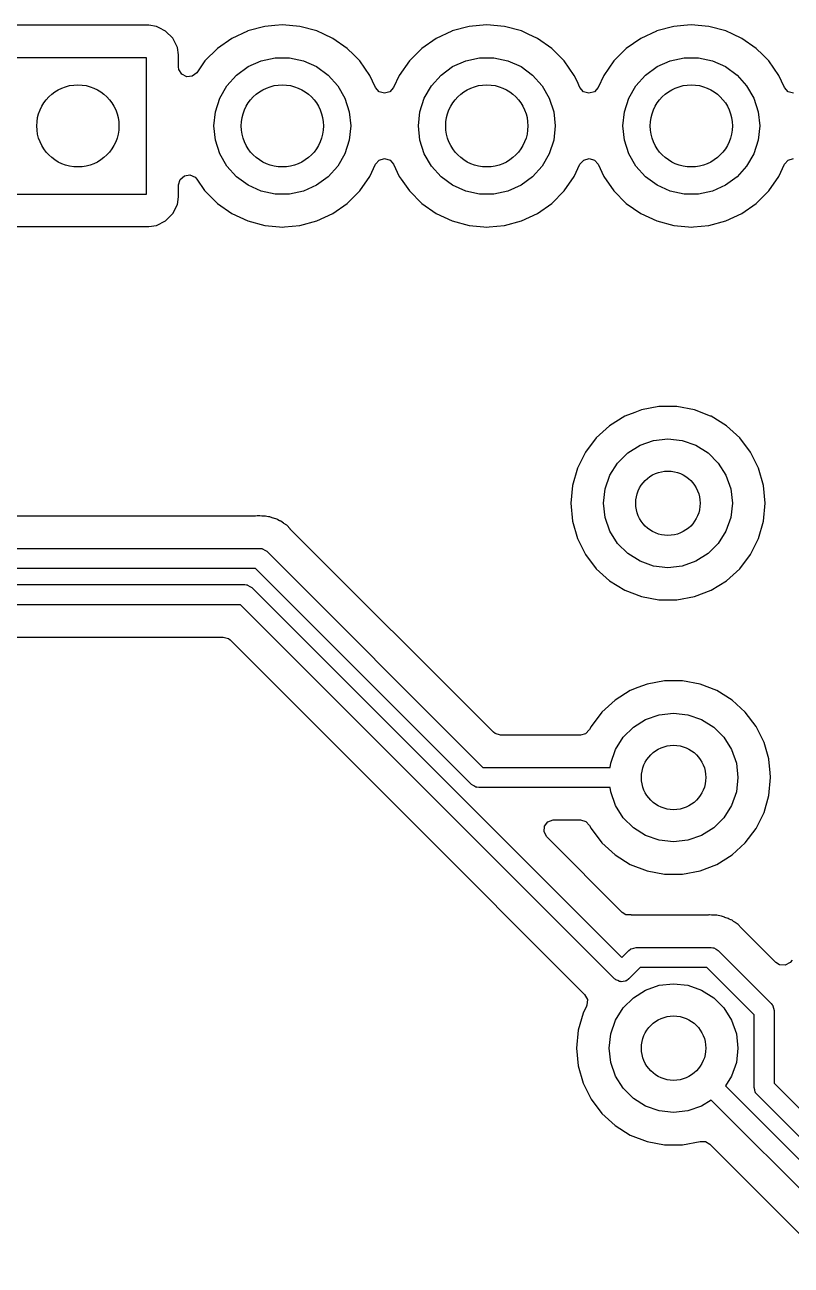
# Model space of a CAD drawing. Extents: x 0.79 to 7.48, y -4.92 to -0.79.
# Drawn here: x 3.279 to 3.654, y -2.836 to -2.23 of the extents above; entities that cross this region are included whole.
import ezdxf

# ---------------------------------------------------------------- set-up
doc = ezdxf.new("R2010")
doc.units = 0
doc.header["$MEASUREMENT"] = 0
doc.layers.add('BLACK', color=7, linetype='CONTINUOUS')

msp = doc.modelspace()

# ---------------------------------------------------------------- linework, layer by layer
at = {"layer": 'BLACK', "linetype": 'CONTINUOUS'}
for p, q in [((3.33982, -2.2299), (3.27041, -2.2299)), ((3.34352, -2.23049), (3.33982, -2.2299)), ((3.34494, -2.23121), (3.34352, -2.23049)), ((3.34797, -2.23275), (3.34494, -2.23121)), ((3.39654, -2.23046), (3.38822, -2.23269)), ((3.40146, -2.23003), (3.39654, -2.23046)), ((3.39654, -2.23046), (3.39654, -2.23046)), ((3.40512, -2.22971), (3.40146, -2.23003)), ((3.4137, -2.23046), (3.40512, -2.22971)), ((3.40512, -2.22971), (3.40512, -2.22971)), ((3.42202, -2.23269), (3.4137, -2.23046)), ((3.49654, -2.23046), (3.48822, -2.23269)), ((3.50146, -2.23003), (3.49654, -2.23046)), ((3.49654, -2.23046), (3.49654, -2.23046)), ((3.50512, -2.22971), (3.50146, -2.23003)), ((3.5137, -2.23046), (3.50512, -2.22971)), ((3.50512, -2.22971), (3.50512, -2.22971)), ((3.52202, -2.23269), (3.5137, -2.23046)), ((3.59654, -2.23046), (3.58822, -2.23269)), ((3.60146, -2.23003), (3.59654, -2.23046)), ((3.59654, -2.23046), (3.59654, -2.23046)), ((3.60512, -2.22971), (3.60146, -2.23003)), ((3.6137, -2.23046), (3.60512, -2.22971)), ((3.60512, -2.22971), (3.60512, -2.22971)), ((3.62202, -2.23269), (3.6137, -2.23046)), ((3.3515, -2.23629), (3.34797, -2.23275)), ((3.34797, -2.23275), (3.34797, -2.23275)), ((3.34797, -2.23275), (3.34797, -2.23275)), ((3.35377, -2.24074), (3.3515, -2.23629)), ((3.3515, -2.23629), (3.3515, -2.23629)), ((3.3515, -2.23629), (3.3515, -2.23629)), ((3.38041, -2.23633), (3.37335, -2.24128)), ((3.38809, -2.23275), (3.38041, -2.23633)), ((3.38041, -2.23633), (3.38041, -2.23633)), ((3.38822, -2.23269), (3.38809, -2.23275)), ((3.38822, -2.23269), (3.38822, -2.23269)), ((3.38822, -2.23269), (3.38822, -2.23269)), ((3.42537, -2.23425), (3.42202, -2.23269)), ((3.42202, -2.23269), (3.42202, -2.23269)), ((3.42202, -2.23269), (3.42202, -2.23269)), ((3.42983, -2.23633), (3.42537, -2.23425)), ((3.43688, -2.24128), (3.42983, -2.23633)), ((3.42983, -2.23633), (3.42983, -2.23633)), ((3.42983, -2.23633), (3.42983, -2.23633)), ((3.48041, -2.23633), (3.47335, -2.24128)), ((3.48809, -2.23275), (3.48041, -2.23633)), ((3.48041, -2.23633), (3.48041, -2.23633)), ((3.48822, -2.23269), (3.48809, -2.23275)), ((3.48822, -2.23269), (3.48822, -2.23269)), ((3.48822, -2.23269), (3.48822, -2.23269)), ((3.52537, -2.23425), (3.52202, -2.23269)), ((3.52202, -2.23269), (3.52202, -2.23269)), ((3.52202, -2.23269), (3.52202, -2.23269)), ((3.52983, -2.23633), (3.52537, -2.23425)), ((3.53688, -2.24128), (3.52983, -2.23633)), ((3.52983, -2.23633), (3.52983, -2.23633)), ((3.52983, -2.23633), (3.52983, -2.23633)), ((3.58041, -2.23633), (3.57335, -2.24128)), ((3.58809, -2.23275), (3.58041, -2.23633)), ((3.58041, -2.23633), (3.58041, -2.23633)), ((3.58822, -2.23269), (3.58809, -2.23275)), ((3.58822, -2.23269), (3.58822, -2.23269)), ((3.58822, -2.23269), (3.58822, -2.23269)), ((3.62537, -2.23425), (3.62202, -2.23269)), ((3.62202, -2.23269), (3.62202, -2.23269)), ((3.62202, -2.23269), (3.62202, -2.23269)), ((3.62983, -2.23633), (3.62537, -2.23425)), ((3.63688, -2.24128), (3.62983, -2.23633)), ((3.62983, -2.23633), (3.62983, -2.23633)), ((3.62983, -2.23633), (3.62983, -2.23633)), ((3.35435, -2.24443), (3.35377, -2.24074)), ((3.37335, -2.24128), (3.36726, -2.24737)), ((3.44004, -2.24443), (3.43688, -2.24128)), ((3.47335, -2.24128), (3.46726, -2.24737)), ((3.54004, -2.24443), (3.53688, -2.24128)), ((3.57335, -2.24128), (3.56726, -2.24737)), ((3.64004, -2.24443), (3.63688, -2.24128)), ((3.27165, -2.24567), (3.33858, -2.24567)), ((3.33858, -2.24567), (3.33858, -2.3126)), ((3.35435, -2.25032), (3.35435, -2.24443)), ((3.35435, -2.24443), (3.35435, -2.24443)), ((3.36726, -2.24737), (3.36323, -2.25312)), ((3.38839, -2.25015), (3.39478, -2.24731)), ((3.39478, -2.24731), (3.40162, -2.24585)), ((3.40162, -2.24585), (3.40862, -2.24585)), ((3.40862, -2.24585), (3.41546, -2.24731)), ((3.41546, -2.24731), (3.42185, -2.25015)), ((3.44298, -2.24737), (3.44004, -2.24443)), ((3.44792, -2.25442), (3.44298, -2.24737)), ((3.46726, -2.24737), (3.46232, -2.25442)), ((3.48839, -2.25015), (3.49478, -2.24731)), ((3.49478, -2.24731), (3.50162, -2.24585)), ((3.50162, -2.24585), (3.50862, -2.24585)), ((3.50862, -2.24585), (3.51546, -2.24731)), ((3.51546, -2.24731), (3.52185, -2.25015)), ((3.54298, -2.24737), (3.54004, -2.24443)), ((3.54792, -2.25442), (3.54298, -2.24737)), ((3.56726, -2.24737), (3.56232, -2.25442)), ((3.58839, -2.25015), (3.59478, -2.24731)), ((3.59478, -2.24731), (3.60162, -2.24585)), ((3.60162, -2.24585), (3.60862, -2.24585)), ((3.60862, -2.24585), (3.61546, -2.24731)), ((3.61546, -2.24731), (3.62185, -2.25015)), ((3.64298, -2.24737), (3.64004, -2.24443)), ((3.64792, -2.25442), (3.64298, -2.24737)), ((3.3545, -2.25151), (3.35435, -2.25032)), ((3.35589, -2.25388), (3.3545, -2.25151)), ((3.35835, -2.25512), (3.35589, -2.25388)), ((3.36108, -2.25484), (3.35835, -2.25512)), ((3.36323, -2.25312), (3.36108, -2.25484)), ((3.37804, -2.25946), (3.38273, -2.25426)), ((3.38273, -2.25426), (3.38839, -2.25015)), ((3.42185, -2.25015), (3.42751, -2.25426)), ((3.42751, -2.25426), (3.43219, -2.25946)), ((3.44923, -2.25724), (3.44792, -2.25442)), ((3.44792, -2.25442), (3.44792, -2.25442)), ((3.44792, -2.25442), (3.44792, -2.25442)), ((3.46232, -2.25442), (3.45954, -2.26038)), ((3.46232, -2.25442), (3.46232, -2.25442)), ((3.47804, -2.25946), (3.48273, -2.25426)), ((3.48273, -2.25426), (3.48839, -2.25015)), ((3.52185, -2.25015), (3.52751, -2.25426)), ((3.52751, -2.25426), (3.53219, -2.25946)), ((3.54923, -2.25724), (3.54792, -2.25442)), ((3.54792, -2.25442), (3.54792, -2.25442)), ((3.54792, -2.25442), (3.54792, -2.25442)), ((3.56232, -2.25442), (3.55954, -2.26038)), ((3.56232, -2.25442), (3.56232, -2.25442)), ((3.57804, -2.25946), (3.58273, -2.25426)), ((3.58273, -2.25426), (3.58839, -2.25015)), ((3.62185, -2.25015), (3.62751, -2.25426)), ((3.62751, -2.25426), (3.63219, -2.25946)), ((3.64923, -2.25724), (3.64792, -2.25442)), ((3.64792, -2.25442), (3.64792, -2.25442)), ((3.64792, -2.25442), (3.64792, -2.25442)), ((3.37455, -2.26552), (3.37804, -2.25946)), ((3.43219, -2.25946), (3.43569, -2.26552)), ((3.45069, -2.26038), (3.44923, -2.25724)), ((3.45245, -2.2624), (3.45069, -2.26038)), ((3.45954, -2.26038), (3.45772, -2.26244)), ((3.47455, -2.26552), (3.47804, -2.25946)), ((3.53219, -2.25946), (3.53569, -2.26552)), ((3.55069, -2.26038), (3.54923, -2.25724)), ((3.55245, -2.2624), (3.55069, -2.26038)), ((3.55954, -2.26038), (3.55772, -2.26244)), ((3.57455, -2.26552), (3.57804, -2.25946)), ((3.63219, -2.25946), (3.63569, -2.26552)), ((3.65069, -2.26038), (3.64923, -2.25724)), ((3.65245, -2.2624), (3.65069, -2.26038)), ((3.37238, -2.27218), (3.37455, -2.26552)), ((3.43569, -2.26552), (3.43785, -2.27218)), ((3.45508, -2.2632), (3.45245, -2.2624)), ((3.45772, -2.26244), (3.45508, -2.2632)), ((3.47238, -2.27218), (3.47455, -2.26552)), ((3.53569, -2.26552), (3.53785, -2.27218)), ((3.55508, -2.2632), (3.55245, -2.2624)), ((3.55772, -2.26244), (3.55508, -2.2632)), ((3.57238, -2.27218), (3.57455, -2.26552)), ((3.63569, -2.26552), (3.63785, -2.27218)), ((3.65508, -2.2632), (3.65245, -2.2624)), ((3.37165, -2.27913), (3.37238, -2.27218)), ((3.43785, -2.27218), (3.43858, -2.27913)), ((3.47165, -2.27913), (3.47238, -2.27218)), ((3.53785, -2.27218), (3.53858, -2.27913)), ((3.57165, -2.27913), (3.57238, -2.27218)), ((3.63785, -2.27218), (3.63858, -2.27913)), ((3.37238, -2.28609), (3.37165, -2.27913)), ((3.43858, -2.27913), (3.43785, -2.28609)), ((3.47238, -2.28609), (3.47165, -2.27913)), ((3.53858, -2.27913), (3.53785, -2.28609)), ((3.57238, -2.28609), (3.57165, -2.27913)), ((3.63858, -2.27913), (3.63785, -2.28609)), ((3.37455, -2.29275), (3.37238, -2.28609)), ((3.43785, -2.28609), (3.43569, -2.29275)), ((3.47455, -2.29275), (3.47238, -2.28609)), ((3.53785, -2.28609), (3.53569, -2.29275)), ((3.57455, -2.29275), (3.57238, -2.28609)), ((3.63785, -2.28609), (3.63569, -2.29275)), ((3.37804, -2.2988), (3.37455, -2.29275)), ((3.43569, -2.29275), (3.43219, -2.2988)), ((3.44792, -2.30384), (3.45069, -2.29789)), ((3.45069, -2.29789), (3.45251, -2.29583)), ((3.45251, -2.29583), (3.45516, -2.29507)), ((3.45516, -2.29507), (3.45779, -2.29587)), ((3.45779, -2.29587), (3.45954, -2.29789)), ((3.45954, -2.29789), (3.46232, -2.30384)), ((3.47804, -2.2988), (3.47455, -2.29275)), ((3.53569, -2.29275), (3.53219, -2.2988)), ((3.54792, -2.30384), (3.55069, -2.29789)), ((3.55069, -2.29789), (3.55251, -2.29583)), ((3.55251, -2.29583), (3.55516, -2.29507)), ((3.55516, -2.29507), (3.55779, -2.29587)), ((3.55779, -2.29587), (3.55954, -2.29789)), ((3.55954, -2.29789), (3.56232, -2.30384)), ((3.57804, -2.2988), (3.57455, -2.29275)), ((3.63569, -2.29275), (3.63219, -2.2988)), ((3.64792, -2.30384), (3.65069, -2.29789)), ((3.65069, -2.29789), (3.65251, -2.29583)), ((3.65251, -2.29583), (3.65516, -2.29507)), ((3.35513, -2.30531), (3.3572, -2.30351)), ((3.3572, -2.30351), (3.35993, -2.30312)), ((3.35993, -2.30312), (3.36243, -2.30426)), ((3.38273, -2.304), (3.37804, -2.2988)), ((3.38839, -2.30812), (3.38273, -2.304)), ((3.42751, -2.304), (3.42185, -2.30812)), ((3.43219, -2.2988), (3.42751, -2.304)), ((3.44298, -2.3109), (3.44792, -2.30384)), ((3.46232, -2.30384), (3.46323, -2.30515)), ((3.48273, -2.304), (3.47804, -2.2988)), ((3.48839, -2.30812), (3.48273, -2.304)), ((3.52751, -2.304), (3.52185, -2.30812)), ((3.53219, -2.2988), (3.52751, -2.304)), ((3.54298, -2.3109), (3.54792, -2.30384)), ((3.56232, -2.30384), (3.56726, -2.3109)), ((3.58273, -2.304), (3.57804, -2.2988)), ((3.58839, -2.30812), (3.58273, -2.304)), ((3.62751, -2.304), (3.62185, -2.30812)), ((3.63219, -2.2988), (3.62751, -2.304)), ((3.64298, -2.3109), (3.64792, -2.30384)), ((3.35435, -2.30795), (3.35513, -2.30531)), ((3.35435, -2.31384), (3.35435, -2.30795)), ((3.36243, -2.30426), (3.36323, -2.30515)), ((3.36323, -2.30515), (3.36712, -2.31071)), ((3.39478, -2.31096), (3.38839, -2.30812)), ((3.42185, -2.30812), (3.41546, -2.31096)), ((3.46323, -2.30515), (3.46726, -2.3109)), ((3.49478, -2.31096), (3.48839, -2.30812)), ((3.52185, -2.30812), (3.51546, -2.31096)), ((3.59478, -2.31096), (3.58839, -2.30812)), ((3.62185, -2.30812), (3.61546, -2.31096)), ((3.33858, -2.3126), (3.27165, -2.3126)), ((3.35377, -2.31753), (3.35435, -2.31384)), ((3.35435, -2.31384), (3.35435, -2.31384)), ((3.36712, -2.31071), (3.36726, -2.3109)), ((3.36726, -2.3109), (3.37335, -2.31699)), ((3.40162, -2.31242), (3.39478, -2.31096)), ((3.40862, -2.31242), (3.40162, -2.31242)), ((3.41546, -2.31096), (3.40862, -2.31242)), ((3.43688, -2.31699), (3.44298, -2.3109)), ((3.46726, -2.3109), (3.47335, -2.31699)), ((3.50162, -2.31242), (3.49478, -2.31096)), ((3.50862, -2.31242), (3.50162, -2.31242)), ((3.51546, -2.31096), (3.50862, -2.31242)), ((3.53688, -2.31699), (3.54298, -2.3109)), ((3.56726, -2.3109), (3.57335, -2.31699)), ((3.60162, -2.31242), (3.59478, -2.31096)), ((3.60862, -2.31242), (3.60162, -2.31242)), ((3.61546, -2.31096), (3.60862, -2.31242)), ((3.63688, -2.31699), (3.64298, -2.3109)), ((3.34797, -2.32551), (3.3515, -2.32198)), ((3.3515, -2.32198), (3.35377, -2.31753)), ((3.35377, -2.31753), (3.35377, -2.31753)), ((3.35377, -2.31753), (3.35377, -2.31753)), ((3.37335, -2.31699), (3.38041, -2.32193)), ((3.38041, -2.32193), (3.38822, -2.32557)), ((3.42202, -2.32557), (3.42983, -2.32193)), ((3.42983, -2.32193), (3.43688, -2.31699)), ((3.47335, -2.31699), (3.48041, -2.32193)), ((3.48041, -2.32193), (3.48822, -2.32557)), ((3.52202, -2.32557), (3.52983, -2.32193)), ((3.52983, -2.32193), (3.53688, -2.31699)), ((3.57335, -2.31699), (3.58041, -2.32193)), ((3.58041, -2.32193), (3.58822, -2.32557)), ((3.62202, -2.32557), (3.62983, -2.32193)), ((3.62983, -2.32193), (3.63688, -2.31699)), ((3.33982, -2.32837), (3.34352, -2.32778)), ((3.34352, -2.32778), (3.34797, -2.32551)), ((3.38822, -2.32557), (3.39654, -2.3278)), ((3.39654, -2.3278), (3.40374, -2.32843)), ((3.40623, -2.32846), (3.4137, -2.3278)), ((3.4137, -2.3278), (3.42202, -2.32557)), ((3.48822, -2.32557), (3.49654, -2.3278)), ((3.49654, -2.3278), (3.50374, -2.32843)), ((3.50623, -2.32846), (3.5137, -2.3278)), ((3.5137, -2.3278), (3.52202, -2.32557)), ((3.58822, -2.32557), (3.59654, -2.3278)), ((3.59654, -2.3278), (3.60374, -2.32843)), ((3.60623, -2.32846), (3.6137, -2.3278)), ((3.6137, -2.3278), (3.62202, -2.32557)), ((3.27041, -2.32837), (3.33982, -2.32837)), ((3.40374, -2.32843), (3.40512, -2.32855)), ((3.40512, -2.32855), (3.40623, -2.32846)), ((3.40512, -2.32855), (3.40512, -2.32855)), ((3.40512, -2.32855), (3.40512, -2.32855)), ((3.50374, -2.32843), (3.50512, -2.32855)), ((3.50512, -2.32855), (3.50623, -2.32846)), ((3.50512, -2.32855), (3.50512, -2.32855)), ((3.50512, -2.32855), (3.50512, -2.32855)), ((3.60374, -2.32843), (3.60512, -2.32855)), ((3.60512, -2.32855), (3.60623, -2.32846)), ((3.60512, -2.32855), (3.60512, -2.32855)), ((3.60512, -2.32855), (3.60512, -2.32855)), ((3.57754, -2.41916), (3.57254, -2.42109)), ((3.58071, -2.41793), (3.57754, -2.41916)), ((3.58932, -2.41632), (3.58071, -2.41793)), ((3.59808, -2.41632), (3.58932, -2.41632)), ((3.60669, -2.41793), (3.59808, -2.41632)), ((3.61459, -2.42099), (3.60669, -2.41793)), ((3.57254, -2.42109), (3.5651, -2.4257)), ((3.57254, -2.42109), (3.57254, -2.42109)), ((3.61486, -2.42109), (3.61459, -2.42099)), ((3.62231, -2.4257), (3.61486, -2.42109)), ((3.61486, -2.42109), (3.61486, -2.42109)), ((3.5651, -2.4257), (3.55862, -2.4316)), ((3.5651, -2.4257), (3.5651, -2.4257)), ((3.62878, -2.4316), (3.62231, -2.4257)), ((3.62231, -2.4257), (3.62231, -2.4257)), ((3.55862, -2.4316), (3.55334, -2.43859)), ((3.57406, -2.43896), (3.58004, -2.43521)), ((3.58004, -2.43521), (3.58669, -2.43288)), ((3.58669, -2.43288), (3.5937, -2.43209)), ((3.5937, -2.43209), (3.60071, -2.43288)), ((3.60071, -2.43288), (3.60737, -2.43521)), ((3.60737, -2.43521), (3.61334, -2.43896)), ((3.63406, -2.43859), (3.62878, -2.4316)), ((3.55334, -2.4386), (3.54944, -2.44644)), ((3.55334, -2.43859), (3.55334, -2.4386)), ((3.56908, -2.44395), (3.57406, -2.43896)), ((3.61334, -2.43896), (3.61833, -2.44395)), ((3.63406, -2.4386), (3.63406, -2.43859)), ((3.63796, -2.44644), (3.63406, -2.4386)), ((3.54944, -2.44644), (3.54704, -2.45486)), ((3.54944, -2.44644), (3.54944, -2.44644)), ((3.56532, -2.44992), (3.56908, -2.44395)), ((3.61833, -2.44395), (3.62208, -2.44992)), ((3.64036, -2.45486), (3.63796, -2.44644)), ((3.63796, -2.44644), (3.63796, -2.44644)), ((3.54704, -2.45486), (3.54623, -2.46358)), ((3.54704, -2.45486), (3.54704, -2.45486)), ((3.56299, -2.45657), (3.56532, -2.44992)), ((3.62208, -2.44992), (3.62441, -2.45657)), ((3.64117, -2.46358), (3.64036, -2.45486)), ((3.5622, -2.46358), (3.56299, -2.45657)), ((3.62441, -2.45657), (3.6252, -2.46358)), ((3.54623, -2.46358), (3.54623, -2.46358)), ((3.54623, -2.46358), (3.54704, -2.4723)), ((3.56299, -2.47059), (3.5622, -2.46358)), ((3.6252, -2.46358), (3.62441, -2.47059)), ((3.64036, -2.4723), (3.64117, -2.46358)), ((3.39191, -2.46986), (3.26494, -2.46986)), ((3.39274, -2.46979), (3.39191, -2.46986)), ((3.39309, -2.46973), (3.39274, -2.46979)), ((3.39338, -2.46968), (3.39309, -2.46973)), ((3.39407, -2.46975), (3.39338, -2.46968)), ((3.39338, -2.46968), (3.39338, -2.46968)), ((3.39503, -2.46985), (3.39407, -2.46975)), ((3.39528, -2.46986), (3.39503, -2.46985)), ((3.39694, -2.46986), (3.39528, -2.46986)), ((3.39757, -2.47004), (3.39694, -2.46986)), ((3.39694, -2.46986), (3.39694, -2.46986)), ((3.39839, -2.47019), (3.39757, -2.47004)), ((3.39904, -2.47026), (3.39839, -2.47019)), ((3.39925, -2.47035), (3.39904, -2.47026)), ((3.39904, -2.47026), (3.39904, -2.47026)), ((3.39904, -2.47026), (3.39904, -2.47026)), ((3.40058, -2.47087), (3.39925, -2.47035)), ((3.40082, -2.47095), (3.40058, -2.47087)), ((3.40241, -2.4714), (3.40082, -2.47095)), ((3.40297, -2.47174), (3.40241, -2.4714)), ((3.40372, -2.47211), (3.40297, -2.47174)), ((3.40399, -2.47221), (3.40372, -2.47211)), ((3.40433, -2.47235), (3.40399, -2.47221)), ((3.40506, -2.4729), (3.40433, -2.47235)), ((3.40565, -2.47335), (3.40506, -2.4729)), ((3.40586, -2.47349), (3.40565, -2.47335)), ((3.40727, -2.47435), (3.40586, -2.47349)), ((3.54704, -2.4723), (3.54704, -2.4723)), ((3.54704, -2.4723), (3.54944, -2.48073)), ((3.56532, -2.47725), (3.56299, -2.47059)), ((3.62441, -2.47059), (3.62208, -2.47725)), ((3.63796, -2.48073), (3.64036, -2.4723)), ((3.40892, -2.47612), (3.40727, -2.47435)), ((3.40897, -2.47617), (3.40892, -2.47612)), ((3.50832, -2.57552), (3.40897, -2.47617)), ((3.56908, -2.48322), (3.56532, -2.47725)), ((3.62208, -2.47725), (3.61833, -2.48322)), ((3.24429, -2.48563), (3.39409, -2.48563)), ((3.39409, -2.48563), (3.39496, -2.48575)), ((3.39496, -2.48575), (3.39514, -2.48574)), ((3.39514, -2.48574), (3.39523, -2.48579)), ((3.39523, -2.48579), (3.39548, -2.48583)), ((3.39548, -2.48583), (3.39651, -2.48649)), ((3.54944, -2.48073), (3.54944, -2.48073)), ((3.54944, -2.48073), (3.55334, -2.48857)), ((3.57406, -2.48821), (3.56908, -2.48322)), ((3.61833, -2.48322), (3.61334, -2.48821)), ((3.63406, -2.48857), (3.63796, -2.48073)), ((3.39651, -2.48649), (3.39757, -2.48707)), ((3.39757, -2.48707), (3.50322, -2.59272)), ((3.55334, -2.48857), (3.55334, -2.48857)), ((3.55334, -2.48857), (3.55862, -2.49556)), ((3.58004, -2.49196), (3.57406, -2.48821)), ((3.58669, -2.49429), (3.58004, -2.49196)), ((3.60737, -2.49196), (3.60071, -2.49429)), ((3.61334, -2.48821), (3.60737, -2.49196)), ((3.62878, -2.49556), (3.63406, -2.48857)), ((3.39206, -2.49547), (3.23937, -2.49547)), ((3.4977, -2.60112), (3.39206, -2.49547)), ((3.55862, -2.49556), (3.5651, -2.50146)), ((3.5937, -2.49508), (3.58669, -2.49429)), ((3.60071, -2.49429), (3.5937, -2.49508)), ((3.62231, -2.50146), (3.62878, -2.49556)), ((3.17779, -2.50335), (3.38676, -2.50335)), ((3.38676, -2.50335), (3.38763, -2.50347)), ((3.38763, -2.50347), (3.3878, -2.50346)), ((3.3878, -2.50346), (3.3879, -2.50351)), ((3.3879, -2.50351), (3.38814, -2.50355)), ((3.38814, -2.50355), (3.38917, -2.5042)), ((3.5651, -2.50146), (3.5651, -2.50146)), ((3.5651, -2.50146), (3.57254, -2.50607)), ((3.61486, -2.50607), (3.62231, -2.50146)), ((3.38917, -2.5042), (3.39024, -2.50479)), ((3.39024, -2.50479), (3.57111, -2.68567)), ((3.57254, -2.50607), (3.57254, -2.50607)), ((3.57254, -2.50607), (3.57254, -2.50607)), ((3.57254, -2.50607), (3.58071, -2.50924)), ((3.58071, -2.50924), (3.58932, -2.51085)), ((3.59808, -2.51085), (3.60669, -2.50924)), ((3.60669, -2.50924), (3.61486, -2.50607)), ((3.38472, -2.51319), (3.17575, -2.51319)), ((3.56763, -2.69611), (3.38472, -2.51319)), ((3.58932, -2.51085), (3.58932, -2.51085)), ((3.58932, -2.51085), (3.59808, -2.51085)), ((3.59808, -2.51085), (3.59808, -2.51085)), ((3.17794, -2.52896), (3.37616, -2.52896)), ((3.37616, -2.52896), (3.3788, -2.52973)), ((3.3788, -2.52973), (3.37962, -2.53039)), ((3.37962, -2.53039), (3.46679, -2.61756)), ((3.58347, -2.55198), (3.57899, -2.55372)), ((3.59208, -2.55037), (3.58347, -2.55198)), ((3.60084, -2.55037), (3.59208, -2.55037)), ((3.60945, -2.55198), (3.60084, -2.55037)), ((3.61761, -2.55515), (3.60945, -2.55198)), ((3.5753, -2.55515), (3.56785, -2.55976)), ((3.57899, -2.55372), (3.5753, -2.55515)), ((3.5753, -2.55515), (3.5753, -2.55515)), ((3.62506, -2.55976), (3.61761, -2.55515)), ((3.61761, -2.55515), (3.61761, -2.55515)), ((3.56785, -2.55976), (3.56138, -2.56566)), ((3.56785, -2.55976), (3.56785, -2.55976)), ((3.63153, -2.56566), (3.62506, -2.55976)), ((3.62506, -2.55976), (3.62506, -2.55976)), ((3.56138, -2.56566), (3.5561, -2.57265)), ((3.57682, -2.57301), (3.58279, -2.56926)), ((3.58279, -2.56926), (3.58945, -2.56693)), ((3.58945, -2.56693), (3.59646, -2.56614)), ((3.59646, -2.56614), (3.60347, -2.56693)), ((3.60347, -2.56693), (3.61012, -2.56926)), ((3.61012, -2.56926), (3.61609, -2.57301)), ((3.63681, -2.57265), (3.63153, -2.56566)), ((3.50913, -2.57617), (3.50832, -2.57552)), ((3.51177, -2.57695), (3.50913, -2.57617)), ((3.55344, -2.57626), (3.55094, -2.57695)), ((3.55531, -2.57424), (3.55344, -2.57626)), ((3.5561, -2.57265), (3.55531, -2.57424)), ((3.5561, -2.57265), (3.5561, -2.57265)), ((3.57183, -2.578), (3.57682, -2.57301)), ((3.61609, -2.57301), (3.62108, -2.578)), ((3.64055, -2.58015), (3.63681, -2.57265)), ((3.63681, -2.57265), (3.63681, -2.57265)), ((3.55094, -2.57695), (3.51177, -2.57695)), ((3.56808, -2.58397), (3.57183, -2.578)), ((3.62108, -2.578), (3.62483, -2.58397)), ((3.64072, -2.58049), (3.64055, -2.58015)), ((3.64302, -2.58858), (3.64072, -2.58049)), ((3.56575, -2.59063), (3.56808, -2.58397)), ((3.62483, -2.58397), (3.62716, -2.59063)), ((3.64311, -2.58892), (3.64302, -2.58858)), ((3.64369, -2.59512), (3.64311, -2.58892)), ((3.64311, -2.58892), (3.64311, -2.58892)), ((3.50322, -2.59272), (3.56552, -2.59272)), ((3.56552, -2.59272), (3.56575, -2.59063)), ((3.62716, -2.59063), (3.62795, -2.59764)), ((3.62795, -2.59764), (3.62716, -2.60465)), ((3.64311, -2.60636), (3.64392, -2.59764)), ((3.64392, -2.59764), (3.64369, -2.59512)), ((3.49877, -2.6017), (3.4977, -2.60112)), ((3.49979, -2.60236), (3.49877, -2.6017)), ((3.50004, -2.6024), (3.49979, -2.60236)), ((3.50013, -2.60245), (3.50004, -2.6024)), ((3.50031, -2.60243), (3.50013, -2.60245)), ((3.50118, -2.60256), (3.50031, -2.60243)), ((3.56552, -2.60256), (3.50118, -2.60256)), ((3.56575, -2.60465), (3.56552, -2.60256)), ((3.56808, -2.6113), (3.56575, -2.60465)), ((3.62716, -2.60465), (3.62483, -2.6113)), ((3.64072, -2.61478), (3.64311, -2.60636)), ((3.57183, -2.61728), (3.56808, -2.6113)), ((3.62483, -2.6113), (3.62108, -2.61728)), ((3.46679, -2.61756), (3.55297, -2.70374)), ((3.53329, -2.6215), (3.53493, -2.6193)), ((3.53493, -2.6193), (3.53751, -2.61834)), ((3.53751, -2.61834), (3.53786, -2.61833)), ((3.53786, -2.61833), (3.55094, -2.61833)), ((3.55094, -2.61833), (3.55358, -2.6191)), ((3.55358, -2.6191), (3.55531, -2.62103)), ((3.57682, -2.62226), (3.57183, -2.61728)), ((3.62108, -2.61728), (3.61609, -2.62226)), ((3.63681, -2.62263), (3.64072, -2.61478)), ((3.53309, -2.62425), (3.53329, -2.6215)), ((3.53441, -2.62666), (3.53309, -2.62425)), ((3.55531, -2.62103), (3.5561, -2.62263)), ((3.5561, -2.62263), (3.5561, -2.62263)), ((3.5561, -2.62263), (3.56138, -2.62962)), ((3.58279, -2.62601), (3.57682, -2.62226)), ((3.61609, -2.62226), (3.61012, -2.62601)), ((3.63153, -2.62962), (3.63681, -2.62263)), ((3.57132, -2.66358), (3.53441, -2.62666)), ((3.56138, -2.62962), (3.56785, -2.63552)), ((3.58945, -2.62834), (3.58279, -2.62601)), ((3.59646, -2.62913), (3.58945, -2.62834)), ((3.60347, -2.62834), (3.59646, -2.62913)), ((3.61012, -2.62601), (3.60347, -2.62834)), ((3.62506, -2.63552), (3.63153, -2.62962)), ((3.56785, -2.63552), (3.56785, -2.63552)), ((3.56785, -2.63552), (3.5753, -2.64013)), ((3.61761, -2.64013), (3.62506, -2.63552)), ((3.5753, -2.64013), (3.5753, -2.64013)), ((3.5753, -2.64013), (3.5753, -2.64013)), ((3.5753, -2.64013), (3.58347, -2.64329)), ((3.58347, -2.64329), (3.59208, -2.6449)), ((3.60084, -2.6449), (3.60945, -2.64329)), ((3.60945, -2.64329), (3.61761, -2.64013)), ((3.59208, -2.6449), (3.59208, -2.6449)), ((3.59208, -2.6449), (3.60084, -2.6449)), ((3.60084, -2.6449), (3.60084, -2.6449)), ((3.57318, -2.66474), (3.57132, -2.66358)), ((3.57564, -2.66485), (3.57318, -2.66474)), ((3.57564, -2.66489), (3.57564, -2.66485)), ((3.57589, -2.66486), (3.57564, -2.66489)), ((3.57593, -2.66487), (3.57589, -2.66486)), ((3.57597, -2.66486), (3.57593, -2.66487)), ((3.57846, -2.66494), (3.57597, -2.66486)), ((3.57597, -2.66486), (3.57597, -2.66486)), ((3.57597, -2.66486), (3.57597, -2.66486)), ((3.61261, -2.66494), (3.57846, -2.66494)), ((3.61344, -2.66487), (3.61261, -2.66494)), ((3.61372, -2.66482), (3.61344, -2.66487)), ((3.61409, -2.66476), (3.61372, -2.66482)), ((3.61503, -2.66486), (3.61409, -2.66476)), ((3.61409, -2.66476), (3.61409, -2.66476)), ((3.61574, -2.66493), (3.61503, -2.66486)), ((3.61599, -2.66494), (3.61574, -2.66493)), ((3.61765, -2.66494), (3.61599, -2.66494)), ((3.61828, -2.66512), (3.61765, -2.66494)), ((3.61765, -2.66494), (3.61765, -2.66494)), ((3.61909, -2.66527), (3.61828, -2.66512)), ((3.61975, -2.66534), (3.61909, -2.66527)), ((3.61983, -2.66537), (3.61975, -2.66534)), ((3.61975, -2.66534), (3.61975, -2.66534)), ((3.61975, -2.66534), (3.61975, -2.66534)), ((3.62129, -2.66595), (3.61983, -2.66537)), ((3.62153, -2.66603), (3.62129, -2.66595)), ((3.62312, -2.66648), (3.62153, -2.66603)), ((3.62368, -2.66682), (3.62312, -2.66648)), ((3.62443, -2.66719), (3.62368, -2.66682)), ((3.6247, -2.66729), (3.62443, -2.66719)), ((3.62504, -2.66743), (3.6247, -2.66729)), ((3.62577, -2.66798), (3.62504, -2.66743)), ((3.62636, -2.66843), (3.62577, -2.66798)), ((3.62657, -2.66857), (3.62636, -2.66843)), ((3.62798, -2.66943), (3.62657, -2.66857)), ((3.62959, -2.67115), (3.62798, -2.66943)), ((3.62968, -2.67125), (3.62959, -2.67115)), ((3.64653, -2.6881), (3.62968, -2.67125)), ((3.57111, -2.68567), (3.57463, -2.68215)), ((3.57463, -2.68215), (3.57533, -2.68162)), ((3.57533, -2.68162), (3.57545, -2.68149)), ((3.57545, -2.68149), (3.57555, -2.68146)), ((3.57555, -2.68146), (3.57575, -2.68131)), ((3.57575, -2.68131), (3.57694, -2.68105)), ((3.57694, -2.68105), (3.57811, -2.68071)), ((3.57811, -2.68071), (3.6148, -2.68071)), ((3.6148, -2.68071), (3.61567, -2.68083)), ((3.61567, -2.68083), (3.61585, -2.68082)), ((3.61585, -2.68082), (3.61594, -2.68087)), ((3.61594, -2.68087), (3.61619, -2.68091)), ((3.61619, -2.68091), (3.61721, -2.68157)), ((3.61721, -2.68157), (3.61828, -2.68215)), ((3.61828, -2.68215), (3.64423, -2.7081)), ((3.58015, -2.69055), (3.57459, -2.69611)), ((3.61276, -2.69055), (3.58015, -2.69055)), ((3.63583, -2.71361), (3.61276, -2.69055)), ((3.64828, -2.68922), (3.64653, -2.6881)), ((3.65102, -2.68942), (3.64828, -2.68922)), ((3.65344, -2.6881), (3.65102, -2.68942)), ((3.65453, -2.68701), (3.65344, -2.6881)), ((3.56795, -2.69628), (3.56763, -2.69611)), ((3.56817, -2.69657), (3.56795, -2.69628)), ((3.56915, -2.69693), (3.56817, -2.69657)), ((3.57007, -2.69743), (3.56915, -2.69693)), ((3.57043, -2.69741), (3.57007, -2.69743)), ((3.57076, -2.69753), (3.57043, -2.69741)), ((3.57179, -2.69731), (3.57076, -2.69753)), ((3.57283, -2.69724), (3.57179, -2.69731)), ((3.57312, -2.69702), (3.57283, -2.69724)), ((3.57347, -2.69695), (3.57312, -2.69702)), ((3.57459, -2.69611), (3.57347, -2.69695)), ((3.55297, -2.70374), (3.55429, -2.70616)), ((3.57682, -2.7053), (3.58279, -2.70154)), ((3.58279, -2.70154), (3.58945, -2.69921)), ((3.58945, -2.69921), (3.59646, -2.69843)), ((3.59646, -2.69843), (3.60347, -2.69921)), ((3.60347, -2.69921), (3.61012, -2.70154)), ((3.61012, -2.70154), (3.61609, -2.7053)), ((3.55389, -2.70937), (3.5522, -2.71277)), ((3.55409, -2.7089), (3.55389, -2.70937)), ((3.55429, -2.70616), (3.55409, -2.7089)), ((3.57183, -2.71028), (3.57682, -2.7053)), ((3.61609, -2.7053), (3.62108, -2.71028)), ((3.64423, -2.7081), (3.64475, -2.7088)), ((3.64475, -2.7088), (3.64489, -2.70891)), ((3.64489, -2.70891), (3.64492, -2.70902)), ((3.64492, -2.70902), (3.64507, -2.70922)), ((3.64507, -2.70922), (3.64533, -2.71041)), ((3.5522, -2.71277), (3.5498, -2.7212)), ((3.5522, -2.71277), (3.5522, -2.71277)), ((3.56575, -2.72291), (3.56808, -2.71626)), ((3.56808, -2.71626), (3.57183, -2.71028)), ((3.62108, -2.71028), (3.62483, -2.71626)), ((3.62483, -2.71626), (3.62716, -2.72291)), ((3.63583, -2.74916), (3.63583, -2.71361)), ((3.64533, -2.71041), (3.64567, -2.71158)), ((3.64567, -2.71158), (3.64567, -2.74712)), ((3.5498, -2.7212), (3.54899, -2.72992)), ((3.5498, -2.7212), (3.5498, -2.7212)), ((3.56496, -2.72992), (3.56575, -2.72291)), ((3.62716, -2.72291), (3.62795, -2.72992)), ((3.54899, -2.72992), (3.54899, -2.72992)), ((3.54899, -2.72992), (3.5498, -2.73864)), ((3.56575, -2.73693), (3.56496, -2.72992)), ((3.62795, -2.72992), (3.62716, -2.73693)), ((3.5498, -2.73864), (3.5498, -2.73864)), ((3.5498, -2.73864), (3.5522, -2.74707)), ((3.56808, -2.74359), (3.56575, -2.73693)), ((3.62716, -2.73693), (3.62483, -2.74359)), ((3.57183, -2.74956), (3.56808, -2.74359)), ((3.62483, -2.74359), (3.62184, -2.74835)), ((3.5522, -2.74707), (3.5522, -2.74707)), ((3.5522, -2.74707), (3.5561, -2.75491)), ((3.57682, -2.75455), (3.57183, -2.74956)), ((3.62184, -2.74835), (3.69023, -2.81673)), ((3.63617, -2.75033), (3.63583, -2.74916)), ((3.63643, -2.75152), (3.63617, -2.75033)), ((3.63658, -2.75172), (3.63643, -2.75152)), ((3.63661, -2.75182), (3.63658, -2.75172)), ((3.63674, -2.75193), (3.63661, -2.75182)), ((3.63727, -2.75264), (3.63674, -2.75193)), ((3.69205, -2.80742), (3.63727, -2.75264)), ((3.64567, -2.74712), (3.69757, -2.79902)), ((3.5561, -2.75491), (3.5561, -2.75491)), ((3.5561, -2.75491), (3.56138, -2.7619)), ((3.58279, -2.7583), (3.57682, -2.75455)), ((3.58945, -2.76063), (3.58279, -2.7583)), ((3.61012, -2.7583), (3.60347, -2.76063)), ((3.61488, -2.75531), (3.61012, -2.7583)), ((3.68471, -2.82513), (3.61488, -2.75531)), ((3.56138, -2.7619), (3.56785, -2.7678)), ((3.59646, -2.76142), (3.58945, -2.76063)), ((3.60347, -2.76063), (3.59646, -2.76142)), ((3.56785, -2.7678), (3.56785, -2.7678)), ((3.56785, -2.7678), (3.5753, -2.77241)), ((3.5753, -2.77241), (3.5753, -2.77241)), ((3.5753, -2.77241), (3.5753, -2.77241)), ((3.5753, -2.77241), (3.58347, -2.77558)), ((3.58347, -2.77558), (3.59208, -2.77719)), ((3.60084, -2.77719), (3.60945, -2.77558)), ((3.60945, -2.77558), (3.60967, -2.77553)), ((3.60945, -2.77558), (3.60945, -2.77558)), ((3.60967, -2.77553), (3.60968, -2.77561)), ((3.60968, -2.77561), (3.61209, -2.77563)), ((3.61209, -2.77563), (3.61413, -2.77685)), ((3.61413, -2.77685), (3.67331, -2.83603)), ((3.59208, -2.77719), (3.59208, -2.77719)), ((3.59208, -2.77719), (3.60084, -2.77719)), ((3.60084, -2.77719), (3.60084, -2.77719))]:
    msp.add_line(p, q, dxfattribs=at)
at = {"layer": 'BLACK'}
for centre, radius in [((3.30512, -2.27913), 0.02008), ((3.40512, -2.27913), 0.02008), ((3.50512, -2.27913), 0.02008), ((3.60512, -2.27913), 0.02008), ((3.5937, -2.46358), 0.01575), ((3.59646, -2.59764), 0.01575), ((3.59646, -2.72992), 0.01575)]:
    msp.add_circle(centre, radius, dxfattribs=at)

doc.saveas('drawing.dxf')
